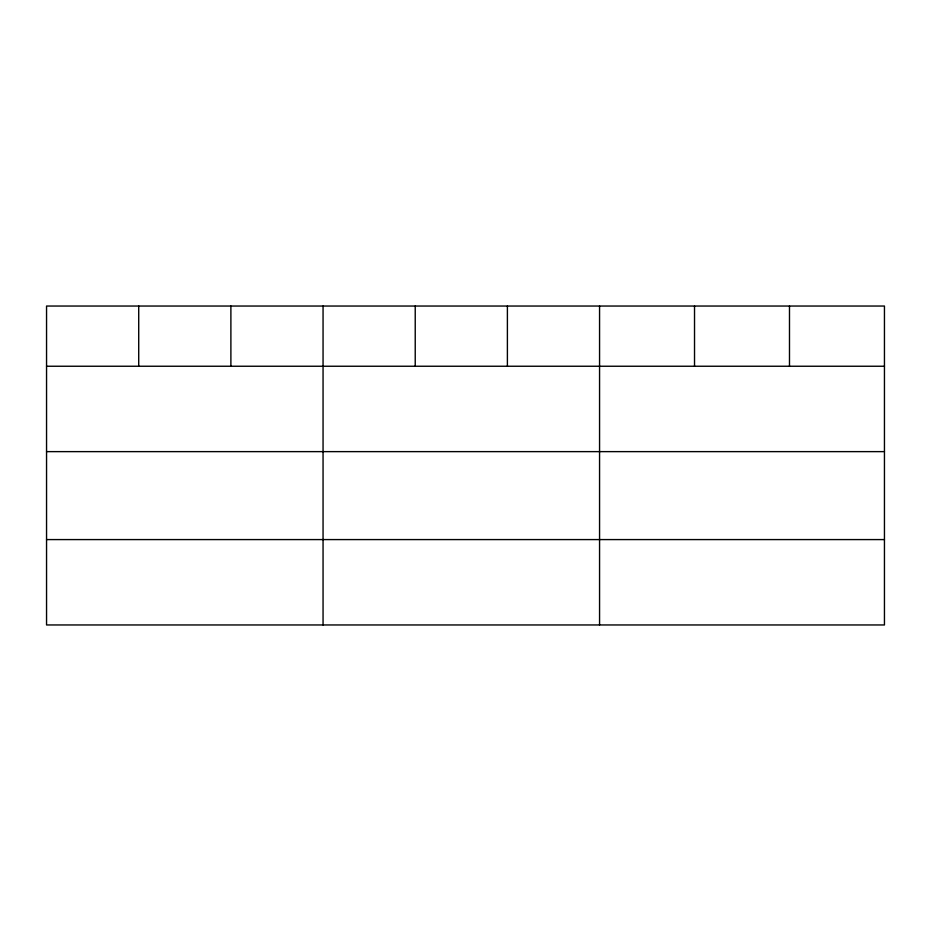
<?xml version="1.0" encoding="UTF-8"?>
<svg xmlns="http://www.w3.org/2000/svg" width="931" height="931" viewBox="0 0 931 931"><rect width="100%" height="100%" fill="white"/><g stroke="black" fill="none" stroke-linecap="round" stroke-linejoin="round"><path stroke-width="1.4" d="M884.45 451.628L884.45 306.043L46.55 306.043L46.55 624.957L884.45 624.957L884.45 451.628L46.55 451.628M46.55 366.244L884.45 366.244M46.55 539.584L884.45 539.584M789.488 306.043L789.488 366.244M694.526 306.043L694.526 366.244M599.564 306.043L599.564 624.957M507.395 306.043L507.395 366.244M415.226 306.043L415.226 366.244M323.057 306.043L323.057 624.957M230.888 306.043L230.888 366.244M138.719 306.043L138.719 366.244"/></g></svg>
